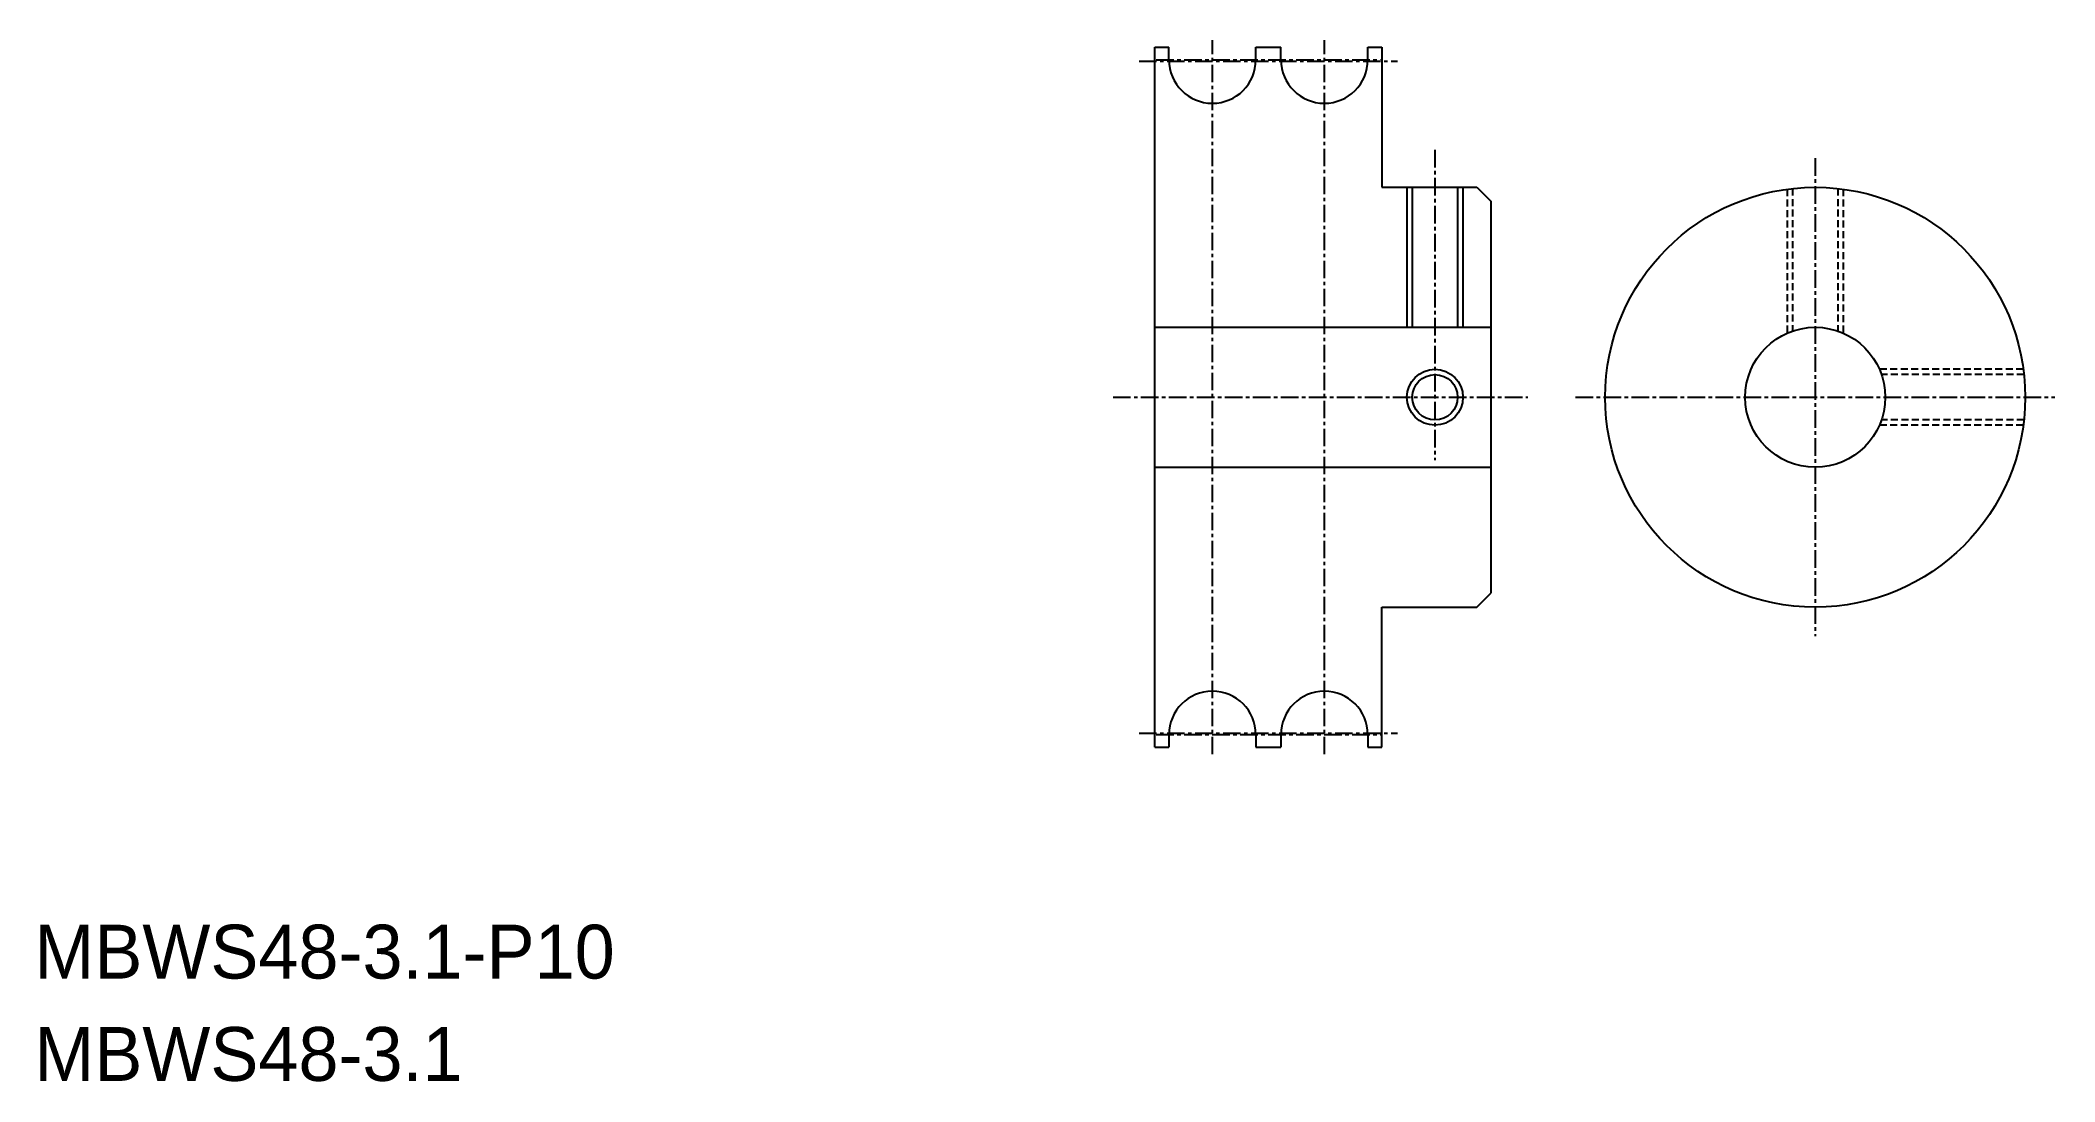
# Model space of a CAD drawing. Extents: x -31 to 113, y -21 to 53.
import ezdxf

# ---------------------------------------------------------------- set-up
doc = ezdxf.new("R2010")
doc.units = 0
doc.linetypes.add('CENTER', pattern=[2, 1.25, -0.25, 0.25, -0.25])
doc.linetypes.add('DASHED', pattern=[0.75, 0.5, -0.25])
doc.layers.get('0').update_dxf_attribs({"linetype": 'CONTINUOUS'})
doc.layers.add('CENTER', color=1, linetype='CENTER')

msp = doc.modelspace()

# ---------------------------------------------------------------- linework, layer by layer
at = {"color": 7, "linetype": 'CONTINUOUS'}
for p, q in [((48.32, 2.73), (48.32, 52.73)), ((48.32, 52.73), (49.32, 52.73)), ((49.32, 51.83), (49.32, 52.73)), ((55.52, 51.83), (55.52, 52.73)), ((55.52, 52.73), (57.32, 52.73)), ((57.32, 51.83), (57.32, 52.73)), ((63.52, 52.73), (64.52, 52.73)), ((63.52, 51.83), (63.52, 52.73)), ((64.52, 52.73), (64.52, 42.73)), ((64.52, 42.73), (71.32, 42.73)), ((66.7, 42.73), (66.7, 32.73)), ((69.94, 42.73), (69.94, 32.73)), ((71.32, 42.73), (72.32, 41.73)), ((72.32, 41.73), (72.32, 13.73)), ((48.32, 32.73), (72.32, 32.73)), ((48.32, 22.73), (72.32, 22.73)), ((71.32, 12.73), (72.32, 13.73)), ((64.52, 12.73), (71.32, 12.73)), ((64.52, 2.73), (64.52, 12.73)), ((49.32, 3.63), (49.32, 2.73)), ((55.52, 3.63), (55.52, 2.73)), ((57.32, 3.63), (57.32, 2.73)), ((63.52, 3.63), (63.52, 2.73)), ((48.32, 2.73), (49.32, 2.73)), ((55.52, 2.73), (57.32, 2.73)), ((63.52, 2.73), (64.52, 2.73))]:
    msp.add_line(p, q, dxfattribs=at)
at = {"color": 3, "linetype": 'CONTINUOUS'}
for p, q in [((66.32, 42.73), (66.32, 32.73)), ((70.32, 42.73), (70.32, 32.73))]:
    msp.add_line(p, q, dxfattribs=at)
at = {"color": 3, "linetype": 'DASHED'}
for p, q in [((93.48, 42.6), (93.48, 32.31)), ((93.86, 42.64), (93.86, 32.46)), ((97.1, 42.64), (97.1, 32.46)), ((97.48, 42.6), (97.48, 32.31)), ((110.34, 29.73), (100.06, 29.73)), ((110.39, 29.35), (100.2, 29.35)), ((110.39, 26.11), (100.2, 26.11)), ((110.34, 25.73), (100.06, 25.73))]:
    msp.add_line(p, q, dxfattribs=at)
at = {"color": 7, "linetype": 'CONTINUOUS'}
for centre, radius in [((95.48, 27.73), 15), ((95.48, 27.73), 5), ((68.32, 27.73), 1.62)]:
    msp.add_circle(centre, radius, dxfattribs=at)
at = {"color": 3, "linetype": 'CONTINUOUS'}
msp.add_circle((68.32, 27.73), 2, dxfattribs=at)
at = {"color": 7, "linetype": 'CONTINUOUS'}
for centre, start, end in [((52.42, 51.83), 180, 0), ((60.42, 51.83), 180, 0), ((52.42, 3.63), 360, 180), ((60.42, 3.63), 360, 180)]:
    msp.add_arc(centre, 3.1, start, end, dxfattribs=at)
at = {"layer": 'CENTER', "color": 1, "linetype": 'CENTER'}
for p, q in [((48.41, 51.83), (64.42, 51.83)), ((52.42, 2.23), (52.42, 53.23)), ((60.42, 2.23), (60.42, 53.23)), ((47.18, 51.73), (65.65, 51.73)), ((68.32, 45.4), (68.32, 23.23)), ((95.48, 44.8), (95.48, 10.66)), ((45.32, 27.73), (74.96, 27.73)), ((78.36, 27.73), (112.59, 27.73)), ((47.18, 3.73), (65.65, 3.73)), ((48.41, 3.63), (64.42, 3.63))]:
    msp.add_line(p, q, dxfattribs=at)

# ---------------------------------------------------------------- texts
at = {"color": 7, "linetype": 'CONTINUOUS'}
for s, height, p in [('MBWS48-3.1-P10', 3.8472, (-31.73, -13.8)), ('MBWS48-3.1', 3.847, (-31.73, -21.11))]:
    msp.add_text(s, height=height, dxfattribs=at).set_placement(p)

doc.saveas('drawing.dxf')
